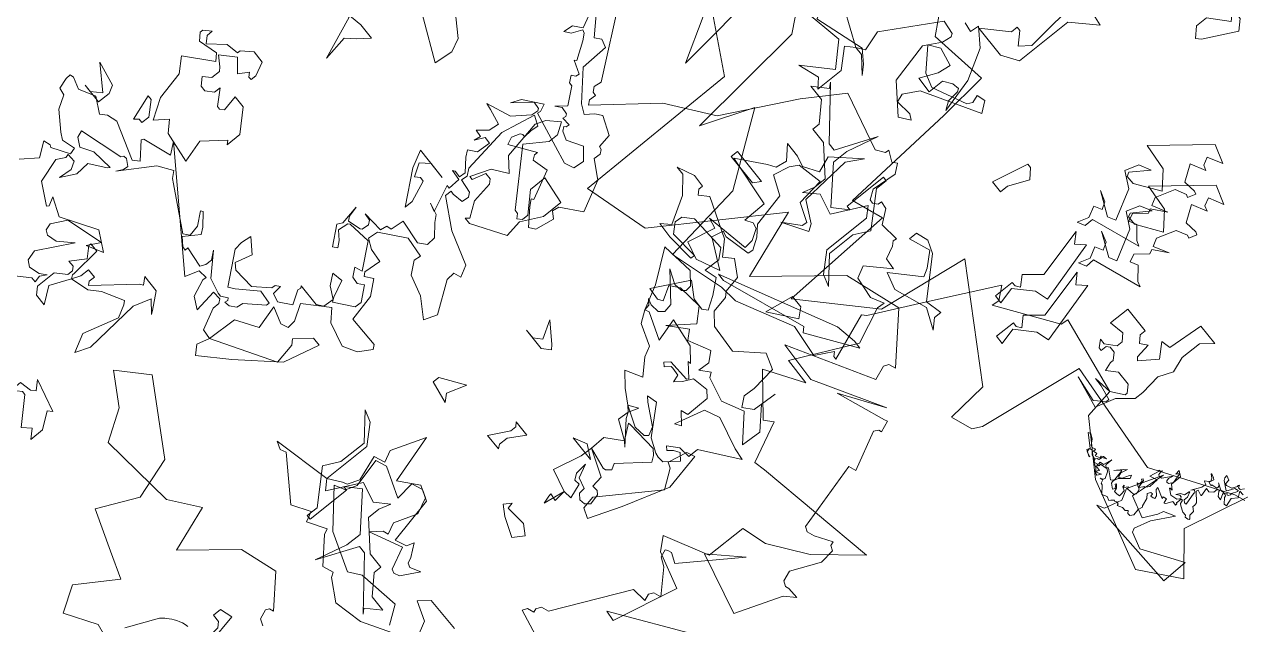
# Model space of a CAD drawing. Header units: metres. Extents: x -71 to 881, y -503 to 661.
# Drawn here: x 124.46 to 130.17, y -237.84 to -235.03 of the extents above; entities that cross this region are included whole.
import ezdxf

# ---------------------------------------------------------------- set-up
doc = ezdxf.new("R2010")
doc.units = ezdxf.units.M
doc.layers.add('ARBRE', color=100, linetype='Continuous', lineweight=13, true_color=0x00ff3f)

# ---------------------------------------------------------------- blocks, each defined once
blk = doc.blocks.new('WMF2', base_point=(0, 0.01))
at = {"color": 251, "lineweight": 0, "true_color": 0x636466}
for points in [[(81.23, -212.64), (86.45, -202.37), (92.4, -197.64), (98.49, -189.57), (98.99, -190.16), (98.92, -191.16), (99.46, -191.2), (99.98, -191.79), (99.88, -192.88), (107.36, -202.17)], [(139.57, -38.33), (135.29, -33.25), (133.39, -15.7), (130.63, -23.1), (123.64, -13.73), (121.99, -1.9), (114.39, -4.34), (111.72, -4.67), (103.98, -8.76), (99.27, -8.35), (97.95, -10.89), (97.46, -10.41), (97.02, -10.37), (99.54, -16.88), (99.06, -17.38), (95.41, -24.9), (90.83, -34.32), (89.42, -32.65), (89.51, -31.56), (81.64, -37.29), (81.55, -38.39), (70.38, -36.78), (69.61, -32.48), (62.22, -27.79), (49.27, -24.43), (44.16, -28.75), (49.49, -33.04), (47.38, -42.86)], [(32.65, -156.43), (43.16, -148.65), (41.63, -148.52), (39.67, -158.01), (44.92, -159.4), (46.44, -161.06), (40.43, -164.26), (40.42, -170.12), (36.91, -171.27), (31.95, -175.08), (27.13, -180.99), (44.83, -177.37), (46.41, -176.96), (49.12, -182.48), (50.2, -181.46), (55.69, -185.68), (50.55, -189.17), (54.41, -189.22), (50.23, -198.2), (52.48, -203.12), (52.39, -204.21), (54.12, -203.26), (57.28, -203.53), (58.15, -205.15), (55.25, -208.11), (56.89, -208.24), (57.74, -209.97), (58.25, -210.45), (58.2, -211), (60.88, -210.67), (62.28, -212.43), (63.37, -212.54), (63.42, -211.98), (64, -211.48), (64.56, -211.53), (65.45, -212.71), (65.14, -216.33), (66.13, -217.51), (66.73, -217.02), (68.24, -217.69), (68.28, -217.15), (69.45, -216.26), (77.76, -218.17), (81.23, -212.64), (81.23, -212.64)], [(122.03, -4.59), (121.2, -8.62), (122.72, -8.94), (116.58, -10.22), (116.74, -11.56), (117.68, -13), (118.53, -13.17), (119.53, -12.5), (119.62, -15.95), (127.05, -16.59), (123.52, -19.64), (122.5, -20.31), (122.25, -21.93), (124.05, -23.52), (121.84, -23.52), (120.32, -23.2), (118.31, -24.55), (119.17, -26.74), (115.88, -30.39), (117.14, -28.09), (116.53, -20.76), (113.49, -19.25), (112.89, -18.34), (116.25, -16.14), (114.07, -18.14), (114, -18.92), (116.7, -19.9), (117.23, -23.8), (120.73, -22.94), (121.42, -21.76), (121.9, -19.39), (119.14, -18.3), (118.02, -13.51), (116.67, -12.35), (115.65, -10.82), (115.72, -10.05), (119.34, -9.11), (120.19, -9.29), (120.53, -7.61), (116.29, -5.59), (119.5, -4.04), (122.03, -4.59), (122.03, -4.59)], [(100.3, -13.3), (97.37, -13.9), (96.16, -13.9), (102.61, -9.16), (103.21, -9.75), (114.9, -5.14), (116, -5.14), (100.3, -13.3), (100.3, -13.3)], [(151.66, -37.02), (141.23, -19.49), (142.97, -34.33)], [(129.01, -55.27), (122.91, -48.29), (114.53, -49.68), (113.77, -42.55), (112.45, -25.61), (108.09, -27.35), (107.21, -10.78), (98.49, -19.49), (96.74, -32.59), (81.64, -23.67), (81.04, -17.76), (78.09, -18.94), (77.45, -20.28), (75.41, -35.48), (59.11, -34.32), (48.77, -41.31), (47.36, -41.88)], [(40.51, -137.9), (50.45, -139.73), (50.16, -140.44), (49.24, -140.81), (49.44, -141.32), (49.15, -142.04), (48.13, -142.44), (43.19, -153.31), (41.06, -153.59), (41.43, -154.51), (41.13, -155.22), (40.11, -155.63), (43.05, -158.46), (44.35, -159.02), (44.76, -160.04), (44.45, -160.3), (43.92, -160.51), (42.49, -159.91), (37.1, -168.03), (40.97, -163.9), (32.15, -161.95), (29.82, -168.64), (28.52, -170), (30.14, -169.93), (30.65, -169.72), (31.37, -170.03), (31.94, -171.46), (30.17, -175.61), (30.45, -177.74), (31.15, -178.04), (31.35, -178.56), (33.6, -177.07), (34.61, -176.66), (35.32, -176.96), (38.04, -186.65), (37.02, -187.05), (39.7, -192.27), (39.35, -192.88), (38.94, -193.04), (39.56, -194.57), (39.97, -194.4), (46.81, -191.62), (41.05, -195.63), (50.47, -189.97), (56.38, -190.15), (44.99, -196.88), (45.76, -198.84), (45.47, -199.54), (44.55, -199.92), (50.64, -205.39), (58.51, -202.62), (66.66, -192.17), (70.16, -201.76), (80.62, -185.19), (89.7, -182.43), (90.01, -206.45), (97.85, -210.62)], [(95.41, -24.9), (93.1, -25.5), (93.1, -24.4), (91.88, -23.19), (94.81, -24.4), (99.43, -22.59), (101.87, -23.19), (98.33, -26.72), (98.94, -27.82), (100.65, -29.64), (103.57, -28.43), (103.57, -29.64), (101.87, -30.26), (100.05, -29.64), (95.41, -24.9), (95.41, -24.9)], [(57.77, -28.84), (58.63, -30.3), (56.93, -35.37), (57.37, -30.33), (54.22, -29.5), (53.25, -31.47), (53.04, -32.3), (51.55, -33.16), (53.17, -30.11), (53.78, -27.79), (53.47, -27.25), (51.12, -26.63), (45.81, -30.31), (45.66, -26.44), (59.37, -25.77), (58.42, -26.33), (57.77, -28.84), (57.77, -28.84)], [(48.07, -42.2), (48.76, -42.13), (48.17, -41.4), (48.71, -40.58), (48.32, -39.48), (48.7, -39.37), (49.37, -39.95), (49.47, -40.2), (49.63, -40.29), (49.94, -40.13), (49.49, -39.35), (50.01, -39.4), (50.51, -39.88), (50.54, -40.02), (50.86, -39.85), (50.83, -39.28), (51.31, -38.78), (51.84, -38.83), (51.55, -37.7), (51.59, -37.62), (52.39, -37.81), (52.44, -37.5), (51.18, -36.52), (51.08, -36.13), (51.12, -35.83), (50.51, -35.51), (50.45, -34.8), (50.07, -34.49), (50.03, -34.34), (50.2, -34.23), (50.61, -34.11), (50.82, -34.33), (51.37, -34.3), (52.2, -34.62), (52.47, -34.77), (52.63, -35.28), (52.87, -35.21), (52.86, -34.42), (52.76, -34.37), (52.7, -34.11), (53.34, -34.14), (53.62, -33.41), (53.77, -33.15), (53.9, -33.1), (53.97, -33.15), (54.13, -33.69), (54.66, -33.51), (54.57, -33.25), (56.09, -33.72), (56.03, -33.37), (55.31, -32.87), (55.2, -32.49), (55.39, -32.36), (55.77, -32.24), (55.88, -32.62), (56.15, -32.56), (56.36, -32.12), (55.85, -31.63), (55.46, -30.55), (55.3, -30.46), (55.43, -29.76), (55.24, -28.88), (55.5, -28.39), (55.87, -28.34), (56.16, -28.62), (56.42, -28.33), (56.99, -28.28), (57.65, -27.88), (57.72, -28.12), (58.03, -28.17), (58.25, -27.98), (58.41, -28.05), (58.73, -27.66), (58.86, -27.41), (59.43, -27.6), (60.1, -27.17), (61.07, -28.04), (61.37, -28.09), (61.58, -28.52), (61.97, -28.4), (61.62, -28.65), (61.49, -28.9), (62.03, -29.74), (62.37, -29.92), (63.43, -29.61), (63.34, -29.34), (63.61, -29.26), (63.52, -29), (62.86, -28.99), (63.01, -28.72), (62.94, -28.47), (62.26, -28.88), (62.57, -28.28), (62.89, -28.34), (63.48, -28.85), (64.34, -29.1), (64.6, -29.45), (65.11, -29.53), (65.65, -29.92), (65.93, -29.83), (66.02, -29.66), (65.89, -29.26), (65.11, -29.09), (65.26, -29.04), (66.15, -29.41), (66.02, -29.89), (67.84, -30.97), (67.51, -31.22), (66.81, -30.85), (66.26, -30.24), (65.89, -30.14), (65.56, -30.31), (65.43, -30.34), (65.4, -29.99), (64.88, -30.15), (64.76, -29.76), (64.15, -30.11), (64.22, -30.34), (64, -30.58), (63.48, -30.72), (64.02, -30.36), (64.06, -29.83), (64.32, -29.76), (64.47, -29.5), (64.37, -29.25), (64.12, -29.12), (63.68, -29.31), (63.59, -29.47), (63.68, -29.74), (63.15, -29.91), (62.91, -31.2), (62.89, -30.2), (62.83, -30.07), (62.59, -29.93), (62.37, -30.14), (60.91, -29.37), (60.7, -29.58), (60.56, -29.85), (60.92, -31.25), (60.95, -31.35), (61.49, -30.77), (61.62, -30.52), (60.95, -31.58), (60.73, -31.77), (60.58, -32.05), (60.79, -31.06), (60.63, -30.55), (60.45, -30.45), (60.1, -30.71), (59.75, -31.73), (59.62, -31.98), (59.42, -31.56), (60.41, -30.31), (60.57, -29.63), (60.56, -29.41), (60.48, -29.15), (59.78, -28.78), (59.61, -29.12), (59.81, -29.35), (60.09, -29.48), (59.99, -29.66), (59.52, -29.31), (59.36, -28.78), (58.88, -28.85), (58.48, -28.96), (58.53, -29.53), (58.63, -29.93), (59.11, -30.07), (59.2, -30.34), (58.98, -30.11), (58.66, -30.69), (58.5, -30.4), (57.42, -30.59), (57.23, -30.94), (57.5, -31.63), (57.97, -31.77), (58.34, -31.96), (58.03, -32.11), (58.06, -32.48), (58.09, -32.59), (58.37, -32.72), (58.26, -32.91), (58, -32.77), (57.77, -31.77), (57.68, -31.73), (57.33, -32.4), (57.28, -32.27), (56.9, -32.97), (56.98, -34.3), (57.97, -33.85), (57.74, -35.15), (57.85, -35.31), (57.61, -35.42), (57.47, -35.67), (57.52, -35.37), (57.39, -34.96), (57.14, -34.83), (56.74, -34.96), (56.01, -36.34), (56.16, -35.64), (56.04, -35.25), (55.87, -35.15), (55.61, -35.22), (55.28, -35.83), (55.72, -37.28), (56, -36.77), (56.07, -37.45), (55.3, -37.06), (55.27, -35.48), (54.61, -35.03), (54.96, -35), (55.02, -34.9), (54.16, -34.45), (53.24, -34.74), (53.05, -35.07), (52.92, -35.12), (53.11, -35.44), (53.43, -35.41), (53.84, -35.06), (53.53, -35.66), (53.04, -35.95), (52.98, -36.7), (52.93, -36.78), (52.55, -36.04), (52.54, -35.47), (52.19, -35.28), (51.91, -35.35), (52.44, -37.08), (52.39, -37.16), (52.45, -37.28), (52.71, -37.43), (52.87, -37.29), (53.01, -37.03), (52.38, -38.45), (52.36, -39.1), (52.67, -39.15), (52.85, -39.25), (52.39, -39.66), (52.26, -39.92), (52.49, -40.27), (53.02, -40.55), (52.98, -40.64), (52.41, -40.45), (52.16, -40.32), (52.31, -39.62), (51.9, -39.53), (51.76, -39.57), (51.81, -39.69), (51.02, -39.94), (51.02, -40.16), (51.11, -40.42), (51.46, -40.59), (50.47, -40.19), (49.85, -40.29), (49.72, -40.33), (49.57, -40.61), (49.49, -40.55), (49.46, -40.43), (49.28, -40.54), (49.15, -40.81), (49.22, -41.05), (48.9, -41.88), (48.95, -42.01), (49.46, -41.85), (49.82, -40.94), (49.95, -40.7), (51.24, -41.37), (51.43, -41.67), (51.53, -42.07), (50.86, -41.92), (50.77, -41.24), (50.48, -41.18), (49.74, -41.56), (49.46, -42.27), (49.5, -42.42), (49.41, -42.59), (49.24, -42.27), (48.89, -42.32), (48.63, -42.83)], [(85.82, -32.33), (85.2, -32.33), (84.59, -32.83), (85.82, -34.04), (83.99, -36.36), (85.82, -43.43), (84.59, -42.2), (83.5, -43.43), (81.06, -34.64), (82.88, -34.04), (85.2, -31.73), (84.59, -29.42), (85.82, -29.42), (85.82, -32.33), (85.82, -32.33)], [(127.86, -39.54), (126.03, -38.33), (124.94, -37.24), (127.24, -38.94), (128.46, -38.94), (129.55, -37.85), (127.24, -35.41), (127.24, -31.39), (128.46, -32.48), (131.38, -31.39), (127.86, -34.91), (130.76, -37.85), (136.62, -36.62), (138.93, -36.62), (137.71, -38.33), (136.62, -39.54), (137.23, -43.08), (134.79, -37.24), (127.86, -39.54), (127.86, -39.54)], [(90.23, -35.66), (89.63, -35.66), (89.02, -36.14), (90.23, -37.37), (88.4, -39.67), (90.23, -46.74), (89.02, -45.52), (87.92, -46.74), (85.48, -37.97), (87.31, -37.37), (89.63, -35.05), (89.02, -32.72), (90.23, -32.72), (90.23, -35.66), (90.23, -35.66)], [(70.82, -34.21), (69.59, -35.56), (69.59, -35.99), (71.7, -36.34), (72.94, -36.34), (70.38, -36.78), (68.72, -38.1), (68.72, -38.45), (69.59, -39.32), (71.7, -39.32), (72.94, -38.1), (73.38, -39.32), (73.38, -39.76), (74.16, -40.55), (75.04, -40.55), (75.48, -40.2), (75.48, -39.32), (75.92, -39.32), (76.72, -40.2), (75.92, -40.2), (74.6, -41.44), (74.6, -42.32), (75.48, -43.11), (77.6, -42.67), (77.6, -45.66), (73.81, -45.66), (73.81, -44.79), (72.94, -44), (72.05, -44.79), (71.7, -42.67), (71.26, -42.32), (69.59, -44.79), (71.26, -46.54), (69.94, -46.89), (69.59, -52), (66.59, -52), (67.83, -50.32), (67.83, -47.34), (67.04, -45.22), (67.83, -43.11), (67.48, -40.2), (67.48, -38.89), (69.16, -36.78), (69.94, -33.86), (74.6, -34.65), (70.82, -34.21), (70.82, -34.21)], [(121.8, -52.67), (120.44, -52.47), (120.32, -53.77), (117.85, -52.09), (115.45, -48.04), (114.13, -43.19), (114.93, -44.29), (115.11, -45.98), (115.4, -46.38), (116.35, -46.16), (117.52, -45.28), (117.5, -42.97), (119.86, -43.05), (118.8, -45.54), (118.53, -47.44), (121.17, -47.9), (122.64, -46.8), (121.69, -48.6), (121.49, -49.97), (121.78, -50.35), (123.77, -50.57), (128.28, -42.59), (127.38, -39.75), (128.46, -38.94), (133.52, -40.99)], [(122.64, -46.8), (119.8, -44.2), (117.78, -43.62), (113.05, -45.94), (112.69, -46.71), (113.05, -47.75), (111.9, -48.16), (110.76, -46.76), (118.41, -42.1), (119.56, -39.88), (119.15, -38.74), (116.82, -39.05), (116.04, -38.68), (117.45, -37.54), (121.56, -40.46), (122.95, -46.17), (122.64, -46.8), (122.64, -46.8)], [(99.65, -46.23), (100.87, -43.31), (100.87, -42.08), (102.57, -42.08), (101.47, -47.33), (100.87, -47.33), (99.65, -46.23), (99.65, -46.23)], [(82.59, -63.67), (82.02, -62.61), (81.29, -62.4), (83.29, -61.31), (81.8, -59.17), (80.03, -59.45), (79.63, -59.31), (79.98, -58.16), (80.39, -58.29), (81.86, -57.49), (82.69, -54.71), (82.12, -53.66), (80.09, -54.82), (81.89, -53.24), (81.61, -52.7), (82.93, -50.96), (82.44, -49.93), (81.38, -50.49), (79.67, -49.09), (78.94, -48.87), (85.72, -46.19), (85.64, -44.92), (86.71, -44.35), (86.21, -45.98), (87.01, -47.47), (85.95, -48.04), (86.55, -49.02), (88.1, -49.47), (84.71, -48.03), (83.64, -48.6), (85.9, -52.66), (88.14, -53.77), (87.55, -55.72), (85.96, -56.58), (87.61, -54.06), (87.34, -53.53), (86.07, -53.59), (82.77, -55.98), (85.1, -58.01), (88.93, -58.28), (83.26, -65.56), (80.58, -64.76), (82.59, -63.67), (82.59, -63.67)], [(87.01, -67), (86.45, -65.93), (85.72, -65.71), (87.73, -64.61), (86.24, -62.48), (84.47, -62.76), (84.07, -62.63), (84.4, -61.49), (84.81, -61.62), (86.3, -60.82), (87.13, -58.03), (86.56, -56.98), (84.52, -58.13), (86.33, -56.54), (86.04, -56.01), (87.37, -54.28), (86.87, -53.24), (85.82, -53.82), (84.11, -52.42), (83.35, -52.19), (90.12, -49.5), (90.07, -48.23), (91.12, -47.66), (90.64, -49.3), (91.42, -50.77), (90.37, -51.37), (90.96, -52.33), (92.52, -52.8), (89.13, -51.34), (88.07, -51.91), (90.31, -55.97), (92.58, -57.08), (91.99, -59.05), (90.39, -59.91), (92.05, -57.37), (91.75, -56.85), (90.49, -56.9), (87.19, -59.31), (89.51, -61.33), (93.35, -61.59), (87.7, -68.89), (85.01, -68.09), (87.01, -67), (87.01, -67)], [(113.17, -63.62), (113.17, -55.18), (115.36, -53.65), (120.07, -53.65), (116.91, -56.82), (116.91, -57.81), (116.37, -57.81), (114.82, -56.28), (113.72, -57.81), (114.82, -67.35), (110.12, -66.81), (113.17, -63.62), (113.17, -63.62)], [(70.78, -110.87), (71.7, -111.21), (72.22, -112.5), (72.02, -112.99), (71.4, -113.23), (75.46, -116.88), (80.69, -115.04), (86.12, -108.09), (88.43, -114.47), (92.34, -111.31), (103.35, -109.97), (106.1, -114.07), (110.61, -116.64), (106.84, -120.37), (96.77, -114.54), (94.84, -108.74), (97.41, -102.93), (91.6, -101), (87.74, -99.72), (91.28, -94.1), (89.03, -90.71), (84.85, -93.45), (79.38, -92.64)], [(82.27, -96.02), (80.34, -100.54), (80.31, -100.55), (80.25, -100.64), (80.17, -100.76), (80.05, -100.9), (79.89, -101.09), (79.68, -101.28), (79.47, -101.5), (79.2, -101.73), (78.93, -101.95), (78.6, -102.17), (78.25, -102.36), (77.89, -102.55), (77.49, -102.7), (77.07, -102.81)], [(97.72, -81.01), (100.04, -76.4), (100.64, -75.79), (101.87, -77), (101.87, -78.71), (99.41, -81.01), (100.64, -82.24), (98.93, -82.24), (97.72, -81.01), (97.72, -81.01)], [(107.47, -198.09), (105.17, -195.92), (104.39, -196.59), (103.18, -196.28), (102.97, -192.24), (99.24, -188.97), (97.85, -188.34), (97.03, -189.52), (96.18, -190.24), (93.53, -189.23), (93.18, -187.24), (92.71, -187.16), (92.29, -186.66), (92.32, -185.67), (89.73, -184.22), (87.53, -180.05), (90.18, -177.78), (90.31, -176.8), (89.34, -176.22), (89.8, -173.49), (90.58, -172.83), (92.72, -174.77), (93.38, -175.55), (93.1, -175.8), (95.08, -179.67), (97.34, -179.08), (97.82, -179.64), (97.78, -180.15), (101.14, -177.68), (101.63, -178.7), (101.22, -179.9), (100.95, -180.15), (100.54, -180.1), (100.64, -181.36), (100.55, -182.4), (102.01, -182.98), (102.92, -178.07), (101.94, -171.52), (101.24, -170.69), (101.31, -169.75), (99.34, -169.6), (98.87, -169.05), (98.94, -168.01), (100.49, -167.68), (101, -167.72), (101.03, -166.73), (96.75, -164.41), (91.89, -162.99), (91.03, -161.43), (92.05, -161.03), (91.94, -159.79), (89, -155.76), (89.67, -153.85), (92.49, -155.57), (95.44, -156.33), (96.81, -157.94), (96.68, -158.92), (99.66, -159.16), (102.89, -156.4), (103, -154.96), (101.56, -154.29), (99.54, -154.17), (99.73, -151.7), (99.31, -151.21), (98.26, -152.1), (96.65, -150.2), (95.72, -146.4), (91.23, -146.56), (90.77, -146.01), (91.89, -144.08), (93.76, -142.97), (97.21, -143.77), (98.75, -145.15), (101.81, -142.17), (100.48, -140.04), (100.32, -138.84), (101.34, -138.36), (103.76, -139.06), (102.79, -135.77), (105.69, -133.77), (105.82, -129.54), (107.25, -129.65), (108.74, -132.52), (108.73, -133.49), (109.15, -133.99), (110.39, -133.89), (109.93, -130.65), (111.62, -131.51), (112.63, -133.81), (112.58, -134.33), (113.9, -134.17), (114.51, -132.19), (129.81, -142.39), (128.59, -140.94), (132.57, -139.47), (132.73, -139.13), (130.53, -137.19), (131.32, -136.44), (136.79, -138.11), (138.2, -137.61), (139, -136.87), (141.22, -138.01), (143.41, -136.76), (145.13, -137.25), (145.63, -137.09), (145.6, -136.33), (145.13, -134.84), (144.07, -134.71), (142.97, -132.98), (140.36, -131.23), (139.36, -130.72), (137.49, -131.32), (137.22, -130.44), (139.58, -128.86), (139.92, -129.04), (140.84, -128.69), (139.42, -126.79), (141.03, -124.5)], [(130.72, -112.44), (127.35, -115.8), (126.6, -115.82), (126.85, -116.77), (126.37, -117.68), (127.17, -116.93), (128.65, -116.47), (129.55, -116.93), (129.96, -118.38), (127.38, -123.37), (129.16, -121.51), (130.54, -121.07), (131.19, -121.4), (131.54, -122.32), (130.4, -124.53), (125.18, -126.19), (126.16, -124.31), (123.96, -125.55), (126.75, -127), (131.48, -123.86), (134.15, -124.91), (133.52, -123.75), (133.68, -123.43), (136.79, -125.04), (137.86, -128.38), (137.23, -129.62), (137.38, -130.11), (136.11, -130.19), (135.51, -129.14), (135.65, -127.24), (134.56, -129.39), (134.72, -131.45), (132.62, -133.14), (132.44, -133.48), (135.45, -133.06), (137.16, -131.97), (138.4, -132.6), (138.75, -133.52), (132.62, -135.52), (132.46, -135.87), (131.99, -135.96), (131.01, -135.45), (131.05, -134.73), (131.55, -133.76), (128.65, -138.59), (126.7, -139.98), (125.97, -139.17), (125.32, -138.84), (119.23, -135.58), (118.45, -136.25), (118.79, -137.79), (120.16, -139.39), (119.88, -139.63), (118.23, -138.25), (117.58, -137.48), (118.99, -135.3), (117.81, -134.49), (117.3, -134.44), (117.31, -134.91), (114.32, -134.66), (114, -135.42), (113.97, -136.41), (114.88, -137.47), (112.09, -134.75), (109.9, -134.31), (109.39, -134.27), (108.55, -134.98), (108.32, -134.71), (108.41, -134.24), (107.65, -134.4), (106.82, -135.1), (106.74, -136.05), (104.54, -138.4), (104.55, -138.87), (106.51, -139.03), (108.95, -136.47), (109.72, -135.82), (113.14, -139.82), (113.34, -141.07), (113.17, -142.56), (111.11, -141.15), (111.72, -138.72), (110.83, -138.12), (107.79, -138.4), (105.92, -140.47), (105.88, -141), (105.33, -141.47), (105.18, -140.15), (103.95, -139.86), (102.35, -141.23), (103.5, -143.03), (103.41, -143.5), (103.65, -143.77), (100.39, -143.77), (99.59, -144.43), (99.47, -145.98), (101.18, -146.84), (102.3, -148.17), (100.78, -148.52), (99.7, -146.26), (99.24, -145.7), (96.84, -147.73), (96.81, -148.71), (98.38, -150.55), (99.16, -149.88), (100.2, -149.96), (101.09, -151.02), (100.03, -151.47), (102.77, -154.68), (106.07, -154.17), (106.29, -153.98), (106.42, -152.45), (105.24, -151.63), (104.58, -150.84), (105.14, -150.36), (107.17, -152.77), (106.84, -153.51), (107.36, -156.24), (106.96, -154.77), (106.52, -154.26), (104.73, -154.84), (104.51, -155.03), (104.42, -156.07), (104.84, -156.57), (105.88, -156.64), (102.86, -156.92), (102.73, -157.89), (102.04, -158.1), (101.88, -160.07), (98.36, -159.78), (97.31, -160.68), (97.47, -161.98), (99.06, -163.31), (99.78, -164.14), (101.47, -164.52), (100.3, -164.17), (101.94, -167.79), (101.51, -167.75), (101.59, -169.52), (103.08, -169.59), (102.8, -169.82), (101.82, -169.79), (101.75, -170.73), (103.34, -172.15), (104, -172.92), (102.95, -173.82), (102.84, -175.84), (103.82, -175.87), (104.45, -174.47), (104.32, -175.45), (105.36, -175.53), (104.26, -176.94), (104.08, -178.42), (106.33, -178.82), (107.3, -178.94), (103.92, -180.38), (102.29, -182.75), (102.16, -183.73), (102.39, -184), (103.43, -184.08), (105.34, -181.48), (104.76, -182.94), (102.36, -184.98), (101.88, -183.96), (101.97, -183.49), (94.36, -182.12), (93.06, -182.73), (92.94, -184.28), (94.55, -185.59), (96.67, -184.27), (97.88, -184.67), (98.3, -185.17), (98.08, -185.36), (98.04, -185.87), (99.3, -185.77), (99.21, -186.22), (99.44, -186.5), (100.48, -186.59), (101.25, -185.92), (100.16, -187.33), (101.95, -189.45), (102.48, -189.49), (103.14, -190.28), (102.64, -190.71), (102.6, -191.22), (104.51, -191.89), (104.23, -192.12), (105.81, -194.43), (106.51, -195.26), (106.98, -195.35), (107.6, -193.84), (108.41, -193.19), (108.29, -194.62), (107.17, -195.57), (109.76, -200.75)], [(78.38, -97.12), (74.97, -98.96), (73.76, -100.65), (74.37, -105.9), (74.97, -106.51), (76.08, -106.51), (76.08, -107.72), (74.37, -108.33), (72.54, -99.56), (70.84, -97.73), (69.62, -97.73), (69.14, -100.05), (68.53, -100.65), (67.9, -98.96), (72.05, -96.02), (77.9, -96.64), (78.38, -97.12), (78.38, -97.12)], [(111.88, -106.14), (110.25, -104.06), (110.25, -101.98), (111.34, -103.08), (112.32, -101.98), (115.5, -105.17), (116.06, -105.17), (117.15, -104.06), (116.61, -104.06), (116.61, -101.98), (117.15, -101.98), (117.15, -105.71), (115.5, -106.14), (114.95, -106.7), (116.06, -107.79), (111.34, -106.7), (111.88, -106.14), (111.88, -106.14)], [(115.75, -121.61), (116.64, -123.29), (117.08, -123.72), (119.97, -122.05), (121.3, -120.73), (123.86, -119.93), (125.08, -116.95), (123.4, -114.83), (125.08, -114.83), (125.96, -115.71), (125.96, -118.61), (124.64, -119.93), (124.64, -120.73), (125.08, -121.17), (125.96, -121.17), (124.64, -123.29), (125.96, -124.6), (125.96, -124.95), (124.64, -124.95), (124.21, -120.73), (124.21, -120.38), (123.86, -119.93), (123.4, -121.17), (123.4, -122.5), (122.09, -122.5), (122.09, -121.61), (121.74, -121.17), (117.52, -126.7), (117.08, -127.05), (117.87, -127.93), (115.4, -127.93), (113.63, -125.83), (113.28, -125.39), (114.96, -126.7), (115.75, -124.16), (114.96, -116.16), (115.75, -114.04), (117.08, -116.51), (115.75, -121.61), (115.75, -121.61)], [(88.02, -127.64), (89.18, -128.05), (81.01, -130.16), (79.28, -131.51), (78.66, -131.81), (78.08, -133.54), (79.32, -137.06), (77.83, -137.7), (78.59, -139.25), (76.91, -144.21), (74.85, -137.35), (72.31, -139.57), (70.12, -138.82), (68.65, -132.15), (67.1, -132.91), (66.75, -133.95), (65.48, -132.37), (65.1, -131.6), (64.53, -131.41), (63.1, -132.21), (64.5, -129.59), (65.26, -129.22), (65.84, -129.4), (67.29, -132.34), (71.77, -130.12), (70.62, -131.65), (69.87, -131.93), (70.65, -133.46), (69.51, -136.82), (70.57, -138.98), (71.73, -139.36), (73.23, -138.72), (72.87, -136.03), (77.25, -137.51), (78.75, -136.87), (77.7, -132.76), (78.24, -131.16), (79.66, -130.35), (74.87, -126.28), (69.33, -124.41), (67.74, -125.68), (61.86, -126.76), (60.09, -124.38)], [(56.38, -126.21), (57.56, -128.41), (60.34, -129.35), (59.17, -130.88), (54.25, -131.01)], [(59.04, -124.03), (62.95, -121.62), (67.02, -120.56), (70.08, -122.22), (70.5, -122.88), (71.99, -122.24), (75.25, -125.13), (75.62, -125.9), (78.11, -124.29), (78.79, -125.68), (81.26, -124.08), (87.26, -128.05), (88.02, -127.64), (88.02, -127.64)], [(81.01, -137.11), (81.01, -130.16), (79.79, -128.95), (77.48, -133.7), (74.56, -133.08), (72.85, -134.78), (73.33, -133.08), (73.33, -131.26), (69.33, -128.34), (67, -128.34), (67, -127.23), (64.57, -124.92), (62.26, -124.92), (64.09, -123.1), (63.48, -122.5), (69.93, -127.84), (71.03, -127.84), (73.33, -122), (72.24, -126.63), (72.24, -128.95), (76.88, -133.08), (78.71, -131.26), (78.09, -131.26), (78.09, -124.92), (78.71, -124.92), (78.71, -126.63), (82.71, -130.78), (81.61, -133.08), (81.61, -137.11), (85.03, -140.02), (83.32, -139.54), (81.01, -137.11), (81.01, -137.11)], [(105.82, -129.54), (97.54, -134.76), (98.14, -137.7), (98.75, -138.3), (97.05, -140.62), (95.83, -140.62), (97.05, -135.38), (101.69, -130.15), (105.21, -126.6), (106.3, -127.7), (105.82, -129.54), (105.82, -129.54)], [(140.36, -139.63), (140.36, -137.8), (143.28, -137.8), (142.18, -137.8), (140.97, -139.01), (144.49, -141.33), (140.97, -140.72), (140.36, -139.63), (140.36, -139.63)], [(134.49, -141.88), (134.49, -140.66), (135.1, -140.66), (135.58, -140.05), (136.81, -143.6), (136.19, -143.6), (134.49, -141.88), (134.49, -141.88)], [(132.52, -143.85), (133.8, -142.07), (135.57, -144.77), (136.49, -148.75), (138.25, -150.51), (134.73, -153.67), (135.57, -154.51), (138.25, -153.67), (139.17, -154.51), (139.17, -154.97), (138.25, -155.89), (138.25, -154.97), (137.42, -154.14), (135.57, -156.36), (133.8, -156.73), (133.8, -157.19), (132.52, -158.58), (130.73, -158.58), (129.81, -156.73), (129.81, -155.89), (130.27, -155.89), (130.73, -156.36), (131.57, -154.97), (133.35, -156.36), (135.2, -154.51), (133.8, -153.67), (133.35, -153.21), (133.35, -151.92), (134.27, -150.97), (133.35, -150.05), (132.52, -150.05), (131.57, -150.97), (131.57, -151.92), (129.81, -150.05), (129.35, -150.05), (128.88, -150.51), (129.35, -152.75), (127.59, -152.75), (124.91, -150.05), (124.91, -147.83), (125.36, -148.29), (127.59, -145.23), (126.66, -142.07), (131.11, -142.53), (132.52, -143.85), (132.52, -143.85)], [(59.05, -144.81), (61.87, -145.83), (63.32, -146.72), (62.67, -147.76), (62.48, -146.91), (59.55, -147.25), (58.09, -146.36), (59.05, -144.81), (59.05, -144.81)], [(82.25, -150.59), (79.04, -152.94), (79.92, -150.11), (79.04, -149.13), (82.25, -149.63), (82.25, -150.59), (82.25, -150.59)], [(59.93, -151.15), (60.32, -152.23), (60.38, -152.67), (59.29, -152.55), (59.49, -154.26), (58.26, -154.43), (58.99, -156.48), (59.78, -156.36), (60.39, -157.12), (60.6, -158.84), (59.69, -157), (58.12, -156.61), (58.04, -155.76), (57.3, -155.21), (56.47, -155.37), (55.94, -156.07), (56.34, -157.53), (56.79, -157.86), (57.66, -157.75), (57.9, -159.41), (61.78, -160.83), (58.66, -160.38), (58.28, -160.48), (57.75, -161.18), (58.26, -161.95), (55.2, -166.06), (55.75, -166.8), (56.5, -167.36), (60.96, -166.95), (61.31, -166.89), (59.77, -164.96), (59.07, -164.44), (62, -167.02), (62.51, -167.79), (63.26, -168.35), (60.34, -167.25), (58.66, -167.5), (58.28, -168), (58.89, -169.15), (61.9, -170.7), (62.6, -171.21), (61.18, -171.65), (57.84, -168.06), (55.81, -167.24), (55.17, -167.15), (54.29, -167.27), (52.87, -169.18), (53.82, -169.88), (54.6, -169.37), (55.15, -168.63), (55.66, -169.01), (54.32, -170.26), (52.66, -170.5), (52.66, -171.97), (47.81, -175.9), (49.56, -176.04), (54.15, -177.07), (56.26, -176.06), (57.34, -171.75), (56.54, -172.31), (58.19, -173.55), (57.21, -173.91), (57.26, -177.31), (58.26, -178.06), (60.53, -177.56), (61.17, -176.18), (61.91, -175.17), (62.25, -176.19), (63.37, -176.26), (63.72, -176.21), (64.28, -175.46), (64.78, -175.83), (64.22, -176.58), (61.08, -176.8), (60.89, -177.07), (62.8, -178.48), (62.37, -178.54), (64.31, -180), (68.46, -180.44), (67.52, -177.18), (71.39, -178.5), (71.97, -178.23), (72.13, -179.07), (72.84, -179.59), (71.95, -179.32), (70.65, -179.51), (70.12, -180.21), (70.34, -181.46), (74.19, -184.37), (72.12, -183.59), (70.89, -183.77), (70.51, -184.27), (70.59, -185.1), (72.3, -186.38), (76.95, -185.71), (73.74, -181.48), (71.97, -178.23), (70.82, -176.69), (67.68, -175.65), (66.98, -174.25), (64.97, -172.31), (67.26, -170.98), (65.32, -169.52), (63.26, -168.35), (62.04, -169.25), (62.51, -167.79), (62.6, -166.17), (59.77, -164.96), (61.9, -163.05), (61.78, -160.83), (61.83, -159.09), (62.73, -154.97), (59.49, -154.26), (59.93, -151.15), (59.93, -151.15)], [(70.48, -153.72), (70.48, -154.59), (70.98, -155.09), (68.65, -155.09), (70, -152.75), (70, -151.4), (69.61, -150.88), (71.95, -150.88), (70.48, -153.72), (70.48, -153.72)], [(56.45, -156.83), (51.18, -165.09), (52.99, -167.49), (53.79, -167.78), (53.24, -170.6), (52.14, -171.11), (51.01, -165.85), (52.98, -159.15), (54.67, -154.45), (56.12, -154.97), (56.45, -156.83), (56.45, -156.83)], [(62.6, -160.74), (60.66, -159.76), (64.44, -159.76), (62.6, -160.74), (62.6, -160.74)], [(105.63, -167.93), (106.73, -166.71), (105.63, -165.01), (105.03, -165.6), (104.42, -165.6), (103.21, -162.7), (103.21, -161.47), (106.73, -165.6), (107.95, -167.93), (103.21, -167.93), (105.63, -167.93), (105.63, -167.93)], [(78.47, -163.95), (77.51, -164.92), (78.97, -167.27), (76.15, -165.41), (75.64, -164.92), (76.63, -163.95), (79.84, -163.95), (78.47, -163.95), (78.47, -163.95)], [(96.52, -167.41), (97.97, -169.37), (98.48, -172.36), (98.99, -172.89), (99.94, -172.89), (100.46, -170.92), (100.97, -170.92), (99.94, -173.81), (97.97, -175.37), (99.94, -176.82), (100.97, -182.31), (100.46, -183.77), (98.99, -185.32), (97.97, -183.77), (97.97, -182.31), (99.94, -179.3), (93.53, -172.89), (93, -172.89), (92.49, -172.36), (91.96, -172.89), (91.96, -173.81), (94.45, -176.31), (94.45, -178.79), (90.5, -178.38), (90.5, -175.37), (91.96, -172.36), (91.54, -169.88), (96, -166.89), (96.93, -166.89), (96.52, -167.41), (96.52, -167.41)], [(135.09, -169.28), (136.91, -170.51), (138.01, -171.61), (135.68, -169.9), (134.47, -169.9), (133.38, -170.99), (135.68, -173.42), (135.68, -177.45), (134.47, -176.35), (131.54, -177.45), (135.09, -173.91), (132.16, -170.99), (126.32, -172.2), (124, -172.2), (125.23, -170.51), (126.32, -169.28), (125.71, -165.75), (128.13, -171.61), (135.09, -169.28), (135.09, -169.28)], [(116, -176.89), (115.75, -179.59), (116.63, -181.42), (119.11, -182.97), (127.36, -181.9), (116, -176.89), (116, -176.89)], [(52.76, -180.21), (55.75, -178.63), (59.24, -179.37), (59.71, -180), (60.98, -178.83), (60.92, -180.53), (62.07, -181.8), (65.07, -180.21), (66.12, -181.35), (68.53, -179.14), (66.06, -182.57), (67.81, -184.35), (71.26, -183.89), (72.51, -182.83), (71.38, -180.95), (72, -180.48), (73.83, -180.56), (71.19, -185.7), (68.92, -184.4), (67.21, -184.32), (66.57, -184.91), (67.73, -186.66), (69.36, -188.54), (71.08, -188), (71, -190.33), (72.16, -191.6), (77.42, -191.2), (78.69, -190.03), (78.74, -188.92), (77.57, -187.67), (73.52, -188.11), (73.54, -187.51), (77.6, -187.05), (79.9, -187.14), (78.75, -188.32), (80.93, -191.95), (83.16, -193.74), (84.39, -193.79), (82.02, -194.91), (80.2, -194.84), (80.22, -194.22), (79.64, -193.6), (78.5, -194.76), (72.73, -192.72), (70.97, -190.94), (69.83, -192.11), (67.56, -190.81), (67.04, -188.46), (66.45, -187.83), (65.94, -185.49), (64.29, -184.21), (60.16, -184.05), (57.09, -187.45), (54.82, -186.75), (54.35, -183.2), (54.41, -181.49), (53.37, -180.24), (52.1, -181.39), (51.95, -184.94), (52.04, -182.63), (49.22, -180.06), (49.34, -177.15), (52.76, -180.21), (52.76, -180.21)], [(59.05, -195.06), (57.96, -193.84), (61.5, -190.92), (60.89, -195.06), (59.05, -195.06), (59.05, -195.06)], [(62.92, -202.64), (62.92, -209.57), (64.13, -210.8), (66.44, -206.05), (69.38, -206.67), (71.07, -204.94), (70.59, -206.67), (70.59, -208.49), (74.6, -211.4), (76.92, -211.4), (76.92, -212.49), (79.35, -214.81), (81.66, -214.81), (79.84, -216.64), (80.44, -217.25), (73.99, -211.89), (72.89, -211.89), (70.59, -217.73), (71.68, -213.12), (71.68, -210.8), (67.05, -206.67), (65.23, -208.49), (65.83, -208.49), (65.83, -214.81), (65.23, -214.81), (65.23, -213.12), (61.21, -208.97), (62.31, -206.67), (62.31, -202.64), (58.89, -199.71), (60.6, -200.21), (62.92, -202.64), (62.92, -202.64)], [(80.95, -201.5), (75.73, -201.5), (76.34, -200.42), (80.95, -200.42), (80.95, -201.5), (80.95, -201.5)]]:
    blk.add_lwpolyline(points, dxfattribs=at)

msp = doc.modelspace()

# ---------------------------------------------------------------- block references
at = {"layer": 'ARBRE', "color": 251, "lineweight": 5, "true_color": 0x636466, "xscale": 0.03451886634015593, "yscale": 0.03451886634015593, "zscale": 0.03451886634015593, "rotation": 128.5771086415459}
for p in [(130.0752, -239.4386), (124.1104, -242.1436)]:
    msp.add_blockref('WMF2', p, dxfattribs=at)

doc.saveas('drawing.dxf')
